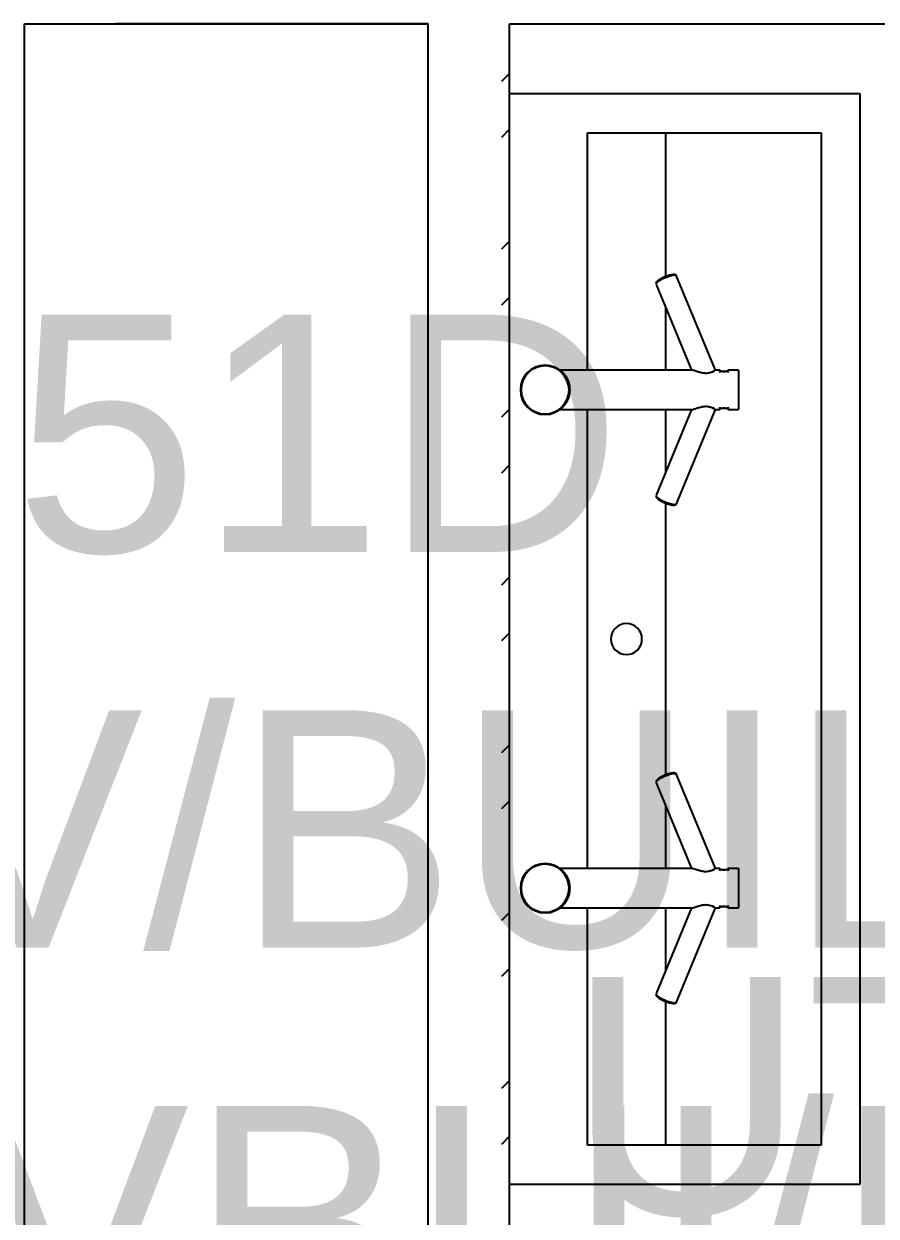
# Model space of a CAD drawing. Extents: x 15525 to 50715, y -3252 to 56414.
# Drawn here: x 32605 to 33699, y 4381 to 5912 of the extents above; entities that cross this region are included whole.
import ezdxf

# ---------------------------------------------------------------- set-up
doc = ezdxf.new("R2010")
doc.units = 0
doc.header["$MEASUREMENT"] = 0
for name, color, linetype in [('A-Wall__Brick', 7, 'CONTINUOUS'), ('H-Fixtures__Sink', 252, 'CONTINUOUS'), ('RM$', 7, 'CONTINUOUS'), ('RM$TXT', 4, 'CONTINUOUS')]:
    doc.layers.add(name, color=color, linetype=linetype)
doc.styles.add('Arial', font='arial.ttf')

msp = doc.modelspace()

# ---------------------------------------------------------------- linework, layer by layer
at = {"layer": 'A-Wall__Brick'}
for p, q in [((32605.6, 1637.1), (32605.6, 5912.1)), ((32605.6, 5912.1), (32722.6, 5912.1)), ((33123.6, 5912.1), (32722.6, 5912.1)), ((33123.6, 5912.1), (33123.6, 1637.1)), ((33228.6, 1637.1), (33228.6, 5912.1)), ((33228.6, 5912.1), (34670.3, 5912.1))]:
    msp.add_line(p, q, dxfattribs=at)
at = {"layer": 'H-Fixtures__Sink'}
for p, q in [((33218.6, 5838.5), (33228.6, 5848.5)), ((33678.6, 5822.1), (33228.6, 5822.1)), ((33678.6, 4422.1), (33678.6, 5822.1)), ((33218.6, 5766.7), (33228.6, 5776.7)), ((33328.6, 5772.1), (33628.6, 5772.1)), ((33328.6, 5467.5), (33328.6, 5772.1)), ((33428.6, 5772.1), (33428.6, 5586.1)), ((33628.6, 5772.1), (33628.6, 4472.1)), ((33218.6, 5623), (33228.6, 5633)), ((33442.7, 5588.7), (33441.5, 5589.7)), ((33416.6, 5579.4), (33416.5, 5577.8)), ((33416.6, 5577.4), (33462.2, 5467.3)), ((33493, 5467.5), (33442.9, 5588.3)), ((33218.6, 5551.1), (33228.6, 5561.1)), ((33428.6, 5548.7), (33428.6, 5467)), ((33462.5, 5467.5), (33293.1, 5467.5)), ((33498.4, 5467.5), (33493, 5467.5)), ((33498.4, 5467.5), (33498.4, 5464.5)), ((33498.4, 5467.2), (33498.4, 5467.5)), ((33522.5, 5467.5), (33509.1, 5467.5)), ((33509.1, 5464.5), (33509.1, 5467.5)), ((33509.1, 5467.5), (33509.1, 5467.2)), ((33522.5, 5466.7), (33522.5, 5467.5)), ((33522.5, 5467.5), (33522.5, 5416.7)), ((33509.1, 5465.5), (33498.4, 5465.5)), ((33498.4, 5465.5), (33498.4, 5465)), ((33498.4, 5464.7), (33498.4, 5465.5)), ((33509.1, 5465), (33509.1, 5465.5)), ((33509.1, 5465.5), (33509.1, 5464.7)), ((33218.6, 5407.4), (33228.6, 5417.4)), ((33293.1, 5416.7), (33462.5, 5416.7)), ((33328.6, 4827.5), (33328.6, 5416.7)), ((33462.2, 5417), (33416.6, 5306.8)), ((33428.6, 5417.2), (33428.6, 5335.7)), ((33442.9, 5295.9), (33493, 5416.7)), ((33493, 5416.7), (33498.4, 5416.7)), ((33498.4, 5419.8), (33498.4, 5416.7)), ((33498.4, 5418.7), (33498.4, 5419.5)), ((33498.4, 5419.2), (33498.4, 5418.7)), ((33498.4, 5418.7), (33509.1, 5418.7)), ((33498.4, 5416.7), (33498.4, 5417.1)), ((33509.1, 5416.7), (33509.1, 5419.8)), ((33509.1, 5419.5), (33509.1, 5418.7)), ((33509.1, 5418.7), (33509.1, 5419.2)), ((33509.1, 5417.1), (33509.1, 5416.7)), ((33509.1, 5416.7), (33522.5, 5416.7)), ((33522.5, 5416.7), (33522.5, 5417.6)), ((33218.6, 5335.6), (33228.6, 5345.6)), ((33416.5, 5306.4), (33416.6, 5304.8)), ((33428.6, 5298.2), (33428.6, 4946.1)), ((33441.5, 5294.5), (33442.7, 5295.6)), ((33218.6, 5191.9), (33228.6, 5201.9)), ((33218.6, 5120.1), (33228.6, 5130.1)), ((33218.6, 4976.4), (33228.6, 4986.4)), ((33442.7, 4948.7), (33441.5, 4949.7)), ((33493, 4827.5), (33442.9, 4948.3)), ((33416.6, 4939.4), (33416.5, 4937.8)), ((33416.6, 4937.4), (33462.2, 4827.3)), ((33218.6, 4904.5), (33228.6, 4914.5)), ((33428.6, 4908.5), (33428.6, 4827)), ((33462.5, 4827.5), (33293.1, 4827.5)), ((33498.4, 4827.5), (33493, 4827.5)), ((33498.4, 4827.5), (33498.4, 4824.5)), ((33498.4, 4827.2), (33498.4, 4827.5)), ((33509.1, 4825.5), (33498.4, 4825.5)), ((33498.4, 4825.5), (33498.4, 4825)), ((33498.4, 4824.7), (33498.4, 4825.5)), ((33522.5, 4827.5), (33509.1, 4827.5)), ((33509.1, 4824.5), (33509.1, 4827.5)), ((33509.1, 4827.5), (33509.1, 4827.2)), ((33509.1, 4825), (33509.1, 4825.5)), ((33509.1, 4825.5), (33509.1, 4824.7)), ((33522.5, 4827.5), (33522.5, 4776.7)), ((33522.5, 4826.7), (33522.5, 4827.5)), ((33428.6, 4777.2), (33428.6, 4695.6)), ((33498.4, 4779.8), (33498.4, 4776.7)), ((33498.4, 4778.7), (33498.4, 4779.5)), ((33498.4, 4779.2), (33498.4, 4778.7)), ((33498.4, 4778.7), (33509.1, 4778.7)), ((33509.1, 4776.7), (33509.1, 4779.8)), ((33509.1, 4779.5), (33509.1, 4778.7)), ((33509.1, 4778.7), (33509.1, 4779.2)), ((33522.5, 4776.7), (33522.5, 4777.6)), ((33218.6, 4760.9), (33228.6, 4770.9)), ((33293.1, 4776.7), (33462.5, 4776.7)), ((33328.6, 4472.1), (33328.6, 4776.7)), ((33462.2, 4777), (33416.6, 4666.8)), ((33442.9, 4655.9), (33493, 4776.7)), ((33493, 4776.7), (33498.4, 4776.7)), ((33498.4, 4776.7), (33498.4, 4777.1)), ((33509.1, 4777.1), (33509.1, 4776.7)), ((33509.1, 4776.7), (33522.5, 4776.7)), ((33218.6, 4689), (33228.6, 4699)), ((33416.5, 4666.4), (33416.6, 4664.8)), ((33428.6, 4658.2), (33428.6, 4472.1)), ((33441.5, 4654.5), (33442.7, 4655.6)), ((33218.6, 4545.3), (33228.6, 4555.3)), ((33218.6, 4473.5), (33228.6, 4483.5)), ((33628.6, 4472.1), (33328.6, 4472.1)), ((33228.6, 4422.1), (33678.6, 4422.1))]:
    msp.add_line(p, q, dxfattribs=at)
for centre, radius, start, end in [((33274.1, 5442.1), 31.7, 90, 270), ((33274.1, 5442.1), 30.8, 90, 270), ((33274.1, 5442.1), 31.7, 270, 90), ((33274.1, 5442.1), 30.8, 270, 90), ((33378.6, 5122.1), 20, 90, 270), ((33378.6, 5122.1), 20, 270, 90), ((33274.1, 4802.1), 31.7, 90, 270), ((33274.1, 4802.1), 30.8, 90, 270), ((33274.1, 4802.1), 31.7, 270, 90), ((33274.1, 4802.1), 30.8, 270, 90)]:
    msp.add_arc(centre, radius, start, end, dxfattribs=at)
for centre, major_axis, start_param, end_param in [((33429.2, 5584.2), (-12.5, -5.2), 3.041719, 6.183311), ((33429.2, 5300), (-12.5, 5.2), 6.12126, 6.383059), ((33429.2, 5300), (-12.5, 5.2), 0.099874, 3.241467), ((33429.2, 4944.2), (12.5, 5.2), 6.183311, 9.324904), ((33429.2, 4944.2), (12.5, 5.2), 3.041719, 3.303518), ((33429.2, 4660), (12.5, -5.2), 3.241467, 6.383059)]:
    msp.add_ellipse(centre, major_axis=major_axis, ratio=0.241922, start_param=start_param, end_param=end_param, dxfattribs=at)
for points in [[(33443, 5588), (33443, 5588.4), (33442.5, 5589.1), (33440.1, 5589.3), (33436.5, 5588.8), (33432.1, 5587.5), (33427.4, 5585.7), (33423, 5583.5), (33419.4, 5581.3), (33417, 5579.2), (33416.5, 5578.2), (33416.5, 5577.7)], [(33491.8, 5417.7), (33491.4, 5417.9), (33490.7, 5418.4), (33489.6, 5418.9), (33489.1, 5419.2)], [(33416.5, 5306.5), (33416.5, 5306.1), (33417, 5305), (33419.4, 5302.9), (33423, 5300.7), (33427.4, 5298.5), (33432.1, 5296.7), (33436.5, 5295.5), (33440.1, 5294.9), (33442.5, 5295.2), (33443, 5295.8), (33443, 5296.3)], [(33443, 4948), (33443, 4948.4), (33442.5, 4949.1), (33440.1, 4949.3), (33436.5, 4948.8), (33432.1, 4947.5), (33427.4, 4945.7), (33423, 4943.5), (33419.4, 4941.3), (33417, 4939.3), (33416.5, 4938.2), (33416.5, 4937.7)], [(33491.8, 4777.7), (33491.4, 4777.9), (33490.7, 4778.4), (33489.6, 4778.9), (33489.1, 4779.2)], [(33416.5, 4666.5), (33416.5, 4666.1), (33417, 4665), (33419.4, 4662.9), (33423, 4660.7), (33427.4, 4658.5), (33432.1, 4656.7), (33436.5, 4655.5), (33440.1, 4654.9), (33442.5, 4655.2), (33443, 4655.8), (33443, 4656.3)]]:
    msp.add_open_spline(points, degree=3, dxfattribs=at)
for points, knots in [([(33293.1, 5467.5), (33293.2, 5467.5), (33293.6, 5467.3), (33294.3, 5466.7), (33294.7, 5466.3), (33295.1, 5465.9), (33295.5, 5465.5), (33296.1, 5464.9), (33296.9, 5464.1), (33297.9, 5463.1), (33298.5, 5462.4), (33298.8, 5462), (33299.1, 5461.7), (33299.3, 5461.3), (33299.7, 5460.8), (33300.3, 5460), (33301.1, 5458.7), (33302, 5457.3), (33302.6, 5456.1), (33303, 5455.2), (33303.4, 5454.2), (33303.9, 5452.9), (33304.5, 5451.2), (33305.1, 5449), (33305.6, 5446.1), (33305.8, 5442.9), (33305.7, 5439.8), (33305.5, 5437.5), (33305.1, 5435.2), (33304.5, 5433.1), (33303.9, 5431.3), (33303.4, 5430.2), (33303.2, 5429.5), (33302.9, 5429), (33302.7, 5428.3), (33302.2, 5427.4), (33301.6, 5426.4), (33300.9, 5425.2), (33300.1, 5424), (33299.5, 5423.2), (33299.1, 5422.7), (33298.9, 5422.3), (33298.2, 5421.4), (33296.9, 5420.1), (33295.8, 5419.1), (33295.2, 5418.5), (33295, 5418.3), (33294.8, 5418), (33294.2, 5417.5), (33293.5, 5416.9), (33293.2, 5416.7), (33293.1, 5416.7)], [0, 0, 0, 0, 0.055556, 0.083333, 0.097222, 0.111111, 0.125, 0.138889, 0.166667, 0.194444, 0.208333, 0.215278, 0.222222, 0.229167, 0.236111, 0.25, 0.277778, 0.305556, 0.319444, 0.333333, 0.347222, 0.361111, 0.388889, 0.416667, 0.444444, 0.5, 0.527778, 0.555556, 0.583333, 0.611111, 0.638889, 0.652778, 0.659722, 0.666667, 0.677083, 0.6875, 0.708333, 0.729167, 0.75, 0.770833, 0.776042, 0.78125, 0.791667, 0.833333, 0.875, 0.885417, 0.890625, 0.895833, 0.916667, 0.958333, 1, 1, 1, 1]), ([(33493, 5467.5), (33492.9, 5467.5), (33492.5, 5467.3), (33491.4, 5466.6), (33490.6, 5466.1), (33490, 5465.8), (33489.5, 5465.5), (33489, 5465.2), (33488.3, 5464.9), (33487.3, 5464.5), (33486.3, 5464.1), (33485.2, 5463.8), (33484, 5463.5), (33482.9, 5463.4), (33482.1, 5463.3), (33481.2, 5463.2), (33480.2, 5463.2), (33478.9, 5463.3), (33477.8, 5463.5), (33477, 5463.6), (33476.4, 5463.7), (33475.8, 5463.8), (33475, 5464), (33474, 5464.2), (33472.9, 5464.5), (33471.8, 5464.8), (33470.7, 5465.1), (33469.4, 5465.5), (33467.8, 5466.1), (33466.3, 5466.5), (33465.2, 5466.9), (33464.5, 5467.1), (33463.9, 5467.3), (33463.1, 5467.5), (33462.7, 5467.5), (33462.5, 5467.5)], [0, 0, 0, 0, 0.111111, 0.166667, 0.194444, 0.222222, 0.236111, 0.25, 0.277778, 0.305556, 0.333333, 0.361111, 0.388889, 0.416667, 0.430556, 0.444444, 0.472222, 0.5, 0.527778, 0.541667, 0.555556, 0.569444, 0.583333, 0.611111, 0.638889, 0.666667, 0.694444, 0.722222, 0.777778, 0.833333, 0.861111, 0.888889, 0.916667, 0.944444, 1, 1, 1, 1]), ([(33489.1, 5465), (33489.2, 5465.1), (33489.8, 5465.4), (33490.6, 5465.9), (33491.3, 5466.3), (33491.7, 5466.5), (33491.8, 5466.6)], [0.7777778, 0.7777778, 0.7777778, 0.7777778, 0.7916667, 0.8333333, 0.875, 0.8888889, 0.8888889, 0.8888889, 0.8888889]), ([(33509.1, 5467.2), (33509.1, 5467), (33508.9, 5466.8), (33508.3, 5466.4), (33507.7, 5466.1), (33507.4, 5466), (33507, 5465.8), (33506.7, 5465.7), (33506.4, 5465.7), (33506.1, 5465.6), (33505.6, 5465.5), (33505, 5465.4), (33504.6, 5465.3), (33504.2, 5465.3), (33503.8, 5465.3), (33503.3, 5465.3), (33502.6, 5465.4), (33502, 5465.5), (33501.4, 5465.6), (33501.2, 5465.7), (33500.9, 5465.7), (33500.6, 5465.8), (33500.2, 5466), (33499.9, 5466.1), (33499.5, 5466.3), (33499.1, 5466.5), (33498.6, 5466.8), (33498.4, 5467), (33498.4, 5467.2)], [0, 0, 0, 0, 0.111111, 0.222222, 0.25, 0.277778, 0.305556, 0.333333, 0.347222, 0.361111, 0.388889, 0.444444, 0.458333, 0.472222, 0.5, 0.527778, 0.555556, 0.611111, 0.638889, 0.652778, 0.666667, 0.694444, 0.722222, 0.75, 0.777778, 0.833333, 0.888889, 1, 1, 1, 1]), ([(33462.5, 5416.7), (33462.7, 5416.7), (33463.1, 5416.8), (33463.9, 5417), (33464.5, 5417.1), (33465.2, 5417.4), (33466.3, 5417.7), (33467.8, 5418.2), (33469.4, 5418.7), (33470.7, 5419.1), (33471.8, 5419.4), (33472.9, 5419.7), (33474, 5420), (33475, 5420.3), (33475.8, 5420.4), (33476.4, 5420.6), (33477, 5420.6), (33477.8, 5420.8), (33478.9, 5420.9), (33480.2, 5421), (33481.2, 5421), (33482.1, 5420.9), (33482.9, 5420.9), (33484, 5420.7), (33485.2, 5420.4), (33486.3, 5420.1), (33487.3, 5419.8), (33488.3, 5419.4), (33489, 5419), (33489.5, 5418.7), (33490, 5418.5), (33490.6, 5418.2), (33491.4, 5417.7), (33492.5, 5417), (33492.9, 5416.7), (33493, 5416.7)], [0, 0, 0, 0, 0.055556, 0.083333, 0.111111, 0.138889, 0.166667, 0.222222, 0.277778, 0.305556, 0.333333, 0.361111, 0.388889, 0.416667, 0.430556, 0.444444, 0.458333, 0.472222, 0.5, 0.527778, 0.555556, 0.569444, 0.583333, 0.611111, 0.638889, 0.666667, 0.694444, 0.722222, 0.75, 0.763889, 0.777778, 0.805556, 0.833333, 0.888889, 1, 1, 1, 1]), ([(33498.4, 5417.1), (33498.4, 5417.2), (33498.6, 5417.5), (33499.3, 5417.9), (33499.9, 5418.1), (33500.2, 5418.3), (33500.6, 5418.4), (33500.9, 5418.5), (33501.2, 5418.6), (33501.4, 5418.7), (33502, 5418.8), (33502.5, 5418.9), (33503, 5418.9), (33503.4, 5418.9), (33503.8, 5418.9), (33504.3, 5418.9), (33505, 5418.9), (33505.6, 5418.8), (33506.1, 5418.7), (33506.4, 5418.6), (33506.7, 5418.5), (33507, 5418.4), (33507.4, 5418.3), (33507.7, 5418.1), (33508.1, 5418), (33508.5, 5417.7), (33509, 5417.4), (33509.1, 5417.2), (33509.1, 5417.1)], [0, 0, 0, 0, 0.111111, 0.222222, 0.25, 0.277778, 0.305556, 0.333333, 0.347222, 0.361111, 0.388889, 0.444444, 0.458333, 0.472222, 0.5, 0.527778, 0.555556, 0.611111, 0.638889, 0.652778, 0.666667, 0.694444, 0.722222, 0.75, 0.777778, 0.833333, 0.888889, 1, 1, 1, 1]), ([(33293.1, 4827.5), (33293.2, 4827.5), (33293.6, 4827.3), (33294.3, 4826.7), (33294.7, 4826.3), (33295.1, 4825.9), (33295.5, 4825.5), (33296.1, 4824.9), (33296.9, 4824.1), (33297.9, 4823.1), (33298.5, 4822.4), (33298.8, 4822), (33299.1, 4821.6), (33299.3, 4821.3), (33299.7, 4820.8), (33300.3, 4820), (33301.1, 4818.7), (33302, 4817.3), (33302.6, 4816.1), (33303, 4815.2), (33303.4, 4814.2), (33303.9, 4812.9), (33304.5, 4811.2), (33305.1, 4809), (33305.6, 4806), (33305.8, 4802.9), (33305.7, 4799.8), (33305.5, 4797.4), (33305.1, 4795.2), (33304.5, 4793), (33303.9, 4791.3), (33303.4, 4790.2), (33303.2, 4789.5), (33302.9, 4789), (33302.7, 4788.3), (33302.2, 4787.4), (33301.6, 4786.4), (33300.9, 4785.1), (33300.1, 4784), (33299.5, 4783.2), (33299.1, 4782.7), (33298.9, 4782.3), (33298.2, 4781.4), (33296.9, 4780.1), (33295.8, 4779.1), (33295.2, 4778.5), (33295, 4778.3), (33294.8, 4778), (33294.2, 4777.5), (33293.5, 4776.9), (33293.2, 4776.7), (33293.1, 4776.7)], [0, 0, 0, 0, 0.055556, 0.083333, 0.097222, 0.111111, 0.125, 0.138889, 0.166667, 0.194444, 0.208333, 0.215278, 0.222222, 0.229167, 0.236111, 0.25, 0.277778, 0.305556, 0.319444, 0.333333, 0.347222, 0.361111, 0.388889, 0.416667, 0.444444, 0.5, 0.527778, 0.555556, 0.583333, 0.611111, 0.638889, 0.652778, 0.659722, 0.666667, 0.677083, 0.6875, 0.708333, 0.729167, 0.75, 0.770833, 0.776042, 0.78125, 0.791667, 0.833333, 0.875, 0.885417, 0.890625, 0.895833, 0.916667, 0.958333, 1, 1, 1, 1]), ([(33493, 4827.5), (33492.9, 4827.5), (33492.5, 4827.3), (33491.4, 4826.6), (33490.6, 4826.1), (33490, 4825.8), (33489.5, 4825.5), (33489, 4825.2), (33488.3, 4824.9), (33487.3, 4824.5), (33486.3, 4824.1), (33485.2, 4823.8), (33484, 4823.5), (33482.9, 4823.4), (33482.1, 4823.3), (33481.2, 4823.2), (33480.2, 4823.2), (33478.9, 4823.3), (33477.8, 4823.5), (33477, 4823.6), (33476.4, 4823.7), (33475.8, 4823.8), (33475, 4824), (33474, 4824.2), (33472.9, 4824.5), (33471.8, 4824.8), (33470.7, 4825.1), (33469.4, 4825.5), (33467.8, 4826.1), (33466.3, 4826.5), (33465.2, 4826.9), (33464.5, 4827.1), (33463.9, 4827.3), (33463.1, 4827.5), (33462.7, 4827.5), (33462.5, 4827.5)], [0, 0, 0, 0, 0.111111, 0.166667, 0.194444, 0.222222, 0.236111, 0.25, 0.277778, 0.305556, 0.333333, 0.361111, 0.388889, 0.416667, 0.430556, 0.444444, 0.472222, 0.5, 0.527778, 0.541667, 0.555556, 0.569444, 0.583333, 0.611111, 0.638889, 0.666667, 0.694444, 0.722222, 0.777778, 0.833333, 0.861111, 0.888889, 0.916667, 0.944444, 1, 1, 1, 1]), ([(33489.1, 4825), (33489.2, 4825.1), (33489.8, 4825.4), (33490.6, 4825.9), (33491.3, 4826.3), (33491.7, 4826.5), (33491.8, 4826.6)], [0.7777778, 0.7777778, 0.7777778, 0.7777778, 0.7916667, 0.8333333, 0.875, 0.8888889, 0.8888889, 0.8888889, 0.8888889]), ([(33509.1, 4827.2), (33509.1, 4827), (33508.9, 4826.8), (33508.3, 4826.4), (33507.7, 4826.1), (33507.4, 4826), (33507, 4825.8), (33506.7, 4825.7), (33506.4, 4825.7), (33506.1, 4825.6), (33505.6, 4825.5), (33505, 4825.4), (33504.6, 4825.3), (33504.2, 4825.3), (33503.8, 4825.3), (33503.3, 4825.3), (33502.6, 4825.4), (33502, 4825.5), (33501.4, 4825.6), (33501.2, 4825.7), (33500.9, 4825.7), (33500.6, 4825.8), (33500.2, 4826), (33499.9, 4826.1), (33499.5, 4826.3), (33499.1, 4826.5), (33498.6, 4826.8), (33498.4, 4827), (33498.4, 4827.2)], [0, 0, 0, 0, 0.111111, 0.222222, 0.25, 0.277778, 0.305556, 0.333333, 0.347222, 0.361111, 0.388889, 0.444444, 0.458333, 0.472222, 0.5, 0.527778, 0.555556, 0.611111, 0.638889, 0.652778, 0.666667, 0.694444, 0.722222, 0.75, 0.777778, 0.833333, 0.888889, 1, 1, 1, 1]), ([(33462.5, 4776.7), (33462.7, 4776.7), (33463.1, 4776.8), (33463.9, 4777), (33464.5, 4777.1), (33465.2, 4777.4), (33466.3, 4777.7), (33467.8, 4778.2), (33469.4, 4778.7), (33470.7, 4779.1), (33471.8, 4779.4), (33472.9, 4779.7), (33474, 4780), (33475, 4780.3), (33475.8, 4780.4), (33476.4, 4780.6), (33477, 4780.6), (33477.8, 4780.8), (33478.9, 4780.9), (33480.2, 4781), (33481.2, 4781), (33482.1, 4780.9), (33482.9, 4780.9), (33484, 4780.7), (33485.2, 4780.4), (33486.3, 4780.1), (33487.3, 4779.8), (33488.3, 4779.4), (33489, 4779), (33489.5, 4778.7), (33490, 4778.5), (33490.6, 4778.2), (33491.4, 4777.7), (33492.5, 4777), (33492.9, 4776.7), (33493, 4776.7)], [0, 0, 0, 0, 0.055556, 0.083333, 0.111111, 0.138889, 0.166667, 0.222222, 0.277778, 0.305556, 0.333333, 0.361111, 0.388889, 0.416667, 0.430556, 0.444444, 0.458333, 0.472222, 0.5, 0.527778, 0.555556, 0.569444, 0.583333, 0.611111, 0.638889, 0.666667, 0.694444, 0.722222, 0.75, 0.763889, 0.777778, 0.805556, 0.833333, 0.888889, 1, 1, 1, 1]), ([(33498.4, 4777.1), (33498.4, 4777.2), (33498.6, 4777.5), (33499.3, 4777.9), (33499.9, 4778.1), (33500.2, 4778.3), (33500.6, 4778.4), (33500.9, 4778.5), (33501.2, 4778.6), (33501.4, 4778.7), (33502, 4778.8), (33502.5, 4778.9), (33503, 4778.9), (33503.4, 4778.9), (33503.8, 4778.9), (33504.3, 4778.9), (33505, 4778.9), (33505.6, 4778.8), (33506.1, 4778.7), (33506.4, 4778.6), (33506.7, 4778.5), (33507, 4778.4), (33507.4, 4778.3), (33507.7, 4778.1), (33508.1, 4778), (33508.5, 4777.7), (33509, 4777.4), (33509.1, 4777.2), (33509.1, 4777.1)], [0, 0, 0, 0, 0.111111, 0.222222, 0.25, 0.277778, 0.305556, 0.333333, 0.347222, 0.361111, 0.388889, 0.444444, 0.458333, 0.472222, 0.5, 0.527778, 0.555556, 0.611111, 0.638889, 0.652778, 0.666667, 0.694444, 0.722222, 0.75, 0.777778, 0.833333, 0.888889, 1, 1, 1, 1])]:
    msp.add_open_spline(points, degree=3, knots=knots, dxfattribs=at)
at = {"layer": 'RM$'}
for points in [[(32605.6, 5912.1), (33123.6, 5912.1), (33123.6, 2322.1), (32605.6, 2322.1)], [(33228.6, 5912.1), (35670.3, 5912.1), (35670.3, 1637.1), (33228.6, 1637.1)]]:
    msp.add_lwpolyline(points, close=True, dxfattribs=at)

# ---------------------------------------------------------------- texts
at = {"layer": 'RM$TXT', "char_height": 304.8, "attachment_point": 8, "style": 'Arial'}
for s, insert in [('351D^M^JSERV/BUILD^M^JSERVBUI/RI^M^J1.86^M^J-^M^J-^M^J', (32864.6, 2693.5)), ('318^M^JUTIL/BUILD^M^JT-F-F_AM^M^J10.44^M^J-^M^J-^M^J', (34449.4, 2351))]:
    msp.add_mtext(s, dxfattribs=dict(at, insert=insert))

doc.saveas('drawing.dxf')
